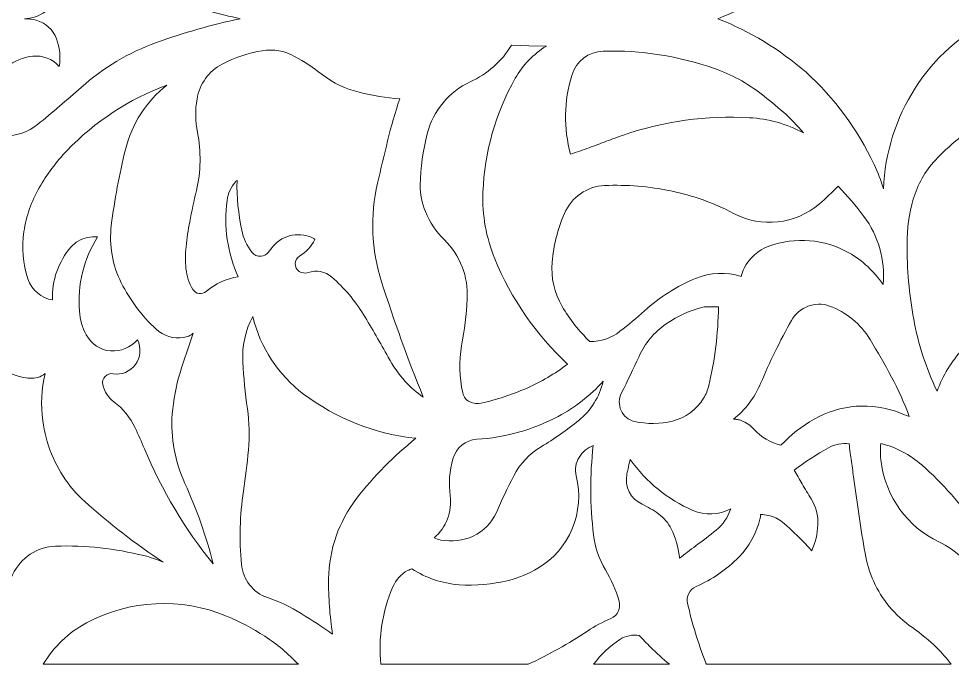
# Model space of a CAD drawing. Header units: millimetres. Extents: x -1200 to 1200, y -590 to 590.
# Drawn here: x -361 to 492, y -590 to 0 of the extents above; entities that cross this region are included whole.
import ezdxf

# ---------------------------------------------------------------- set-up
doc = ezdxf.new("R2010")
doc.units = ezdxf.units.MM
doc.header["$MEASUREMENT"] = 0
doc.layers.add('Layer 1', color=7, linetype='Continuous')

msp = doc.modelspace()

# ---------------------------------------------------------------- linework, layer by layer
at = {"layer": 'Layer 1', "color": 250, "lineweight": 20}
for points, knots in [([(529.9683, -0.0298), (500.8623, 13.8227), (476.1005, 35.7768), (458.4974, 63.3215), (440.9187, 90.8284), (430.8813, 122.7099), (429.4342, 155.5813), (427.2499, 147.8913), (424.4385, 140.3994), (421.0273, 133.1967), (405.8625, 101.1676), (384.6861, 72.5198), (358.7312, 48.9065), (334.7252, 28.0523), (307.4517, 11.5035), (278.0826, -0.0298), (307.4517, -11.5599), (334.7221, -28.1087), (358.7312, -48.9628), (384.6893, -72.573), (405.8625, -101.2238), (421.0273, -133.253), (424.4385, -140.4558), (427.2499, -147.9445), (429.4342, -155.6376), (430.8783, -122.7663), (440.9219, -90.8879), (458.4974, -63.3778), (476.0944, -35.8268), (500.8623, -13.8791), (529.9683, -0.0298)], [0, 0, 0, 0, 0.1, 0.1, 0.1, 0.2, 0.2, 0.2, 0.3, 0.3, 0.3, 0.4, 0.4, 0.4, 0.5, 0.5, 0.5, 0.6, 0.6, 0.6, 0.7, 0.7, 0.7, 0.8, 0.8, 0.8, 0.9, 0.9, 0.9, 1, 1, 1, 1]), ([(-355.4631, -0.0298), (-348.598, 0.052), (-341.9289, 2.2926), (-336.3457, 6.3906), (-330.735, 10.5136), (-326.6417, 16.4499), (-324.7265, 23.2567), (-322.8879, 29.8624), (-322.5025, 36.8044), (-323.5977, 43.5829), (-332.1301, 34.2684), (-345.3736, 31.3018), (-356.9131, 36.1067), (-377.9947, 44.884), (-391.6299, 66.1309), (-391.2108, 89.4928), (-391.067, 97.5253), (-385.4655, 104.3666), (-377.7866, 105.9003), (-367.4982, 107.9555), (-356.8276, 105.784), (-348.0749, 99.8602), (-335.5778, 91.4067), (-323.8883, 81.7527), (-313.1655, 71.0334), (-292.6683, 50.5406), (-268.2523, 34.6612), (-241.453, 24.3944), (-232.5658, 20.991), (-223.593, 17.8358), (-214.5375, 14.9384), (-196.0288, 9.0146), (-177.251, 4.0179), (-158.2683, -0.0298), (-184.2415, -5.567), (-209.8293, -12.8483), (-234.8694, -21.8361), (-260.1146, -30.893), (-283.4447, -44.7832), (-303.642, -62.7839), (-316.7052, -74.4239), (-330.013, -85.7687), (-343.5563, -96.8148), (-351.9664, -103.675), (-362.5025, -107.2105), (-373.2344, -106.7799), (-383.275, -106.3808), (-391.2566, -97.9619), (-391.4066, -87.6417), (-391.6421, -70.9011), (-384.3947, -54.9588), (-371.7538, -44.3872), (-364.9193, -38.674), (-356.5889, -35.1574), (-347.818, -34.2869), (-338.7748, -33.3851), (-329.8264, -36.845), (-323.5977, -43.6393), (-322.221, -35.1292), (-323.1081, -26.4022), (-326.1644, -18.3698), (-329.343, -10.02), (-336.2172, -3.7506), (-344.6639, -1.5036), (-348.1943, -0.564), (-351.8194, -0.0705), (-355.4631, -0.0298)], [0, 0, 0, 0, 0.04545455, 0.04545455, 0.04545455, 0.09090909, 0.09090909, 0.09090909, 0.13636364, 0.13636364, 0.13636364, 0.18181818, 0.18181818, 0.18181818, 0.22727273, 0.22727273, 0.22727273, 0.27272727, 0.27272727, 0.27272727, 0.31818182, 0.31818182, 0.31818182, 0.36363636, 0.36363636, 0.36363636, 0.40909091, 0.40909091, 0.40909091, 0.45454545, 0.45454545, 0.45454545, 0.5, 0.5, 0.5, 0.54545455, 0.54545455, 0.54545455, 0.59090909, 0.59090909, 0.59090909, 0.63636364, 0.63636364, 0.63636364, 0.68181818, 0.68181818, 0.68181818, 0.72727273, 0.72727273, 0.72727273, 0.77272727, 0.77272727, 0.77272727, 0.81818182, 0.81818182, 0.81818182, 0.86363636, 0.86363636, 0.86363636, 0.90909091, 0.90909091, 0.90909091, 0.95454545, 0.95454545, 0.95454545, 1, 1, 1, 1]), ([(140.923, -315.6513), (129.264, -324.5354), (116.6201, -331.977), (103.2663, -337.8254), (89.9309, -343.6643), (76.0907, -348.2241), (61.9355, -351.4421), (58.4602, -352.234), (54.8288, -351.8223), (51.6043, -350.2731), (48.3003, -348.6829), (45.8865, -345.6253), (45.0544, -341.9798), (41.8269, -327.8413), (41.4904, -313.1656), (44.0602, -298.8856), (46.6054, -284.7409), (48.2912, -270.4517), (49.1049, -256.0932), (50.2522, -235.8173), (42.659, -216.0662), (28.3233, -202.0786), (20.88, -194.8129), (14.945, -186.0671), (10.8854, -176.3786), (7.67, -168.6982), (6.0823, -160.3986), (6.2352, -152.0394), (6.5228, -136.2008), (8.6552, -120.4501), (12.5893, -105.1301), (18.0105, -84.0057), (32.5144, -66.5581), (51.9714, -57.7338), (67.5034, -50.6912), (80.6276, -39.0542), (89.6679, -24.2936), (89.6679, -24.2936), (105.57, -24.6958), (105.57, -24.6958), (105.57, -24.6958), (121.4752, -25.0981), (121.4752, -25.0981), (109.7459, -32.2631), (99.9806, -42.3665), (93.0943, -54.4686), (75.0445, -86.1866), (64.8847, -121.968), (63.5172, -158.6796), (62.7402, -179.4678), (66.4113, -200.1679), (74.2705, -219.3376), (89.3405, -256.0838), (112.0893, -288.9614), (140.923, -315.6513)], [0, 0, 0, 0, 0.05555556, 0.05555556, 0.05555556, 0.11111111, 0.11111111, 0.11111111, 0.16666667, 0.16666667, 0.16666667, 0.22222222, 0.22222222, 0.22222222, 0.27777778, 0.27777778, 0.27777778, 0.33333333, 0.33333333, 0.33333333, 0.38888889, 0.38888889, 0.38888889, 0.44444444, 0.44444444, 0.44444444, 0.5, 0.5, 0.5, 0.55555556, 0.55555556, 0.55555556, 0.61111111, 0.61111111, 0.61111111, 0.66666667, 0.66666667, 0.66666667, 0.72222222, 0.72222222, 0.72222222, 0.77777778, 0.77777778, 0.77777778, 0.83333333, 0.83333333, 0.83333333, 0.88888889, 0.88888889, 0.88888889, 0.94444444, 0.94444444, 0.94444444, 1, 1, 1, 1]), ([(-12.5854, -73.3618), (-25, -72.2367), (-37.3227, -70.2066), (-49.4559, -67.2934), (-61.7052, -64.3489), (-73.2294, -58.8179), (-83.2884, -51.0558), (-91.2976, -44.8774), (-99.7442, -39.3245), (-108.5641, -34.4441), (-117.6074, -29.4349), (-127.9967, -27.6216), (-138.1443, -29.2777), (-150.9198, -31.3644), (-163.2946, -35.4969), (-174.8189, -41.5337), (-186.9092, -47.866), (-195.4078, -59.6381), (-197.7819, -73.3618), (-199.5348, -83.4903), (-199.4033, -93.8639), (-197.3902, -103.9391), (-193.8812, -121.5092), (-194.1932, -139.667), (-198.305, -157.102), (-200.5322, -166.5549), (-202.5787, -176.0517), (-204.4419, -185.5894), (-205.9165, -193.1286), (-207.0422, -200.7304), (-207.8193, -208.3764), (-208.4678, -215.048), (-208.474, -221.7668), (-207.8438, -228.4385), (-207.2044, -235.1856), (-205.0292, -241.6813), (-201.4927, -247.4071), (-200.2384, -249.4373), (-198.1887, -250.8105), (-195.8729, -251.1751), (-193.56, -251.5397), (-191.2136, -250.8703), (-189.4238, -249.3178), (-181.0873, -242.1181), (-170.9489, -237.4608), (-160.165, -235.8802), (-169.97, -214.1366), (-173.5004, -189.9514), (-170.3431, -166.2092), (-169.4836, -159.7355), (-166.7088, -153.686), (-162.3982, -148.881), (-162.0526, -148.4977), (-161.664, -148.1614), (-161.2356, -147.8754), (-161.4744, -163.1766), (-160.0242, -178.4559), (-156.9129, -193.4208), (-155.3895, -200.7462), (-152.2078, -207.5939), (-147.6189, -213.4139), (-145.5967, -215.9813), (-142.4915, -217.3829), (-139.2824, -217.1787), (-136.7248, -216.9901), (-134.3538, -215.7205), (-132.7385, -213.6716), (-131.1905, -211.7075), (-129.6242, -209.7591), (-128.0395, -207.8263), (-123.6066, -202.6003), (-117.5523, -199.1026), (-110.9044, -197.9272), (-107.3313, -197.3521), (-103.6938, -197.3176), (-100.1084, -197.8204), (-96.4953, -198.3263), (-93.0444, -199.6808), (-90.0218, -201.7769), (-93.1729, -208.1594), (-98.0738, -213.4578), (-104.119, -217.0153), (-106.5206, -218.4325), (-108.0288, -221.0346), (-108.096, -223.8818), (-108.1664, -226.7259), (-106.8112, -229.3876), (-104.4799, -230.9275), (-102.002, -232.5553), (-98.9458, -232.945), (-96.1557, -231.9834), (-88.7277, -229.4253), (-80.532, -231.0437), (-74.5511, -236.2447), (-63.2776, -246.0526), (-53.5278, -257.5765), (-45.6378, -270.4108), (-37.7939, -283.1696), (-30.2712, -296.1391), (-23.0848, -309.3033), (-18.7163, -317.3043), (-13.4695, -324.7617), (-7.4489, -331.537), (-2.6031, -336.9894), (2.9068, -341.7756), (8.9427, -345.7823), (-5.081, -311.1731), (-17.7862, -276.014), (-29.1453, -240.3897), (-38.4179, -211.3083), (-39.6723, -180.1434), (-32.7797, -150.3706), (-29.7847, -137.4358), (-26.7192, -124.5166), (-23.5865, -111.6164), (-20.4538, -98.7098), (-16.7827, -85.9478), (-12.5854, -73.3618)], [0, 0, 0, 0, 0.02564103, 0.02564103, 0.02564103, 0.05128205, 0.05128205, 0.05128205, 0.07692308, 0.07692308, 0.07692308, 0.1025641, 0.1025641, 0.1025641, 0.12820513, 0.12820513, 0.12820513, 0.15384615, 0.15384615, 0.15384615, 0.17948718, 0.17948718, 0.17948718, 0.20512821, 0.20512821, 0.20512821, 0.23076923, 0.23076923, 0.23076923, 0.25641026, 0.25641026, 0.25641026, 0.28205128, 0.28205128, 0.28205128, 0.30769231, 0.30769231, 0.30769231, 0.33333333, 0.33333333, 0.33333333, 0.35897436, 0.35897436, 0.35897436, 0.38461538, 0.38461538, 0.38461538, 0.41025641, 0.41025641, 0.41025641, 0.43589744, 0.43589744, 0.43589744, 0.46153846, 0.46153846, 0.46153846, 0.48717949, 0.48717949, 0.48717949, 0.51282051, 0.51282051, 0.51282051, 0.53846154, 0.53846154, 0.53846154, 0.56410256, 0.56410256, 0.56410256, 0.58974359, 0.58974359, 0.58974359, 0.61538462, 0.61538462, 0.61538462, 0.64102564, 0.64102564, 0.64102564, 0.66666667, 0.66666667, 0.66666667, 0.69230769, 0.69230769, 0.69230769, 0.71794872, 0.71794872, 0.71794872, 0.74358974, 0.74358974, 0.74358974, 0.76923077, 0.76923077, 0.76923077, 0.79487179, 0.79487179, 0.79487179, 0.82051282, 0.82051282, 0.82051282, 0.84615385, 0.84615385, 0.84615385, 0.87179487, 0.87179487, 0.87179487, 0.8974359, 0.8974359, 0.8974359, 0.92307692, 0.92307692, 0.92307692, 0.94871795, 0.94871795, 0.94871795, 0.97435897, 0.97435897, 0.97435897, 1, 1, 1, 1]), ([(143.5662, -123.8504), (137.056, -100.2496), (137.4354, -75.197), (144.6461, -51.8162), (148.6232, -38.916), (160.1414, -30.0287), (173.3085, -29.6799), (207.8538, -28.7749), (242.2952, -34.155), (275.0233, -45.5625), (290.3901, -50.9174), (304.8269, -58.774), (317.7737, -68.8207), (324.6846, -74.1851), (331.4394, -79.76), (338.0261, -85.5361), (344.622, -91.3247), (350.7619, -97.6382), (356.3878, -104.4167), (341.067, -96.1989), (324.2135, -91.4567), (306.9561, -90.5171), (267.9412, -88.3833), (228.8987, -93.7571), (191.8049, -106.3588), (186.5705, -108.1973), (181.3606, -110.111), (176.1782, -112.1003), (170.9895, -114.0959), (165.7949, -116.0694), (160.5942, -118.021), (154.9437, -120.0416), (149.2687, -121.9838), (143.5662, -123.8504)], [0, 0, 0, 0, 0.09090909, 0.09090909, 0.09090909, 0.18181818, 0.18181818, 0.18181818, 0.27272727, 0.27272727, 0.27272727, 0.36363636, 0.36363636, 0.36363636, 0.45454545, 0.45454545, 0.45454545, 0.54545455, 0.54545455, 0.54545455, 0.63636364, 0.63636364, 0.63636364, 0.72727273, 0.72727273, 0.72727273, 0.81818182, 0.81818182, 0.81818182, 0.90909091, 0.90909091, 0.90909091, 1, 1, 1, 1]), ([(-182.9872, -498.2351), (-208.829, -466.5516), (-230.0022, -431.1253), (-245.8217, -393.119), (-248.5047, -386.6736), (-251.3345, -380.291), (-254.3111, -373.9838), (-258.7808, -364.509), (-265.456, -356.3225), (-273.7498, -350.138), (-278.8221, -346.3606), (-282.3892, -340.8171), (-283.7904, -334.5445), (-284.3992, -331.8324), (-283.6466, -328.9884), (-281.7835, -326.9646), (-279.9234, -324.9439), (-277.1793, -324.0169), (-274.5085, -324.4883), (-266.692, -325.8647), (-258.7899, -322.5995), (-254.0818, -316.0441), (-249.3735, -309.4918), (-248.6148, -300.8687), (-252.1972, -293.5999), (-258.481, -300.5449), (-267.4874, -304.2061), (-276.6959, -303.5681), (-286.0266, -302.9239), (-294.403, -297.4464), (-298.9337, -289.0431), (-302.5407, -282.3431), (-304.7066, -274.9267), (-305.2818, -267.2933), (-307.0837, -243.4286), (-301.2466, -219.5984), (-288.6699, -199.4483), (-294.8344, -198.8888), (-301.0202, -200.2276), (-306.4412, -203.2916), (-308.8366, -204.6681), (-310.9934, -206.4404), (-312.8259, -208.5397), (-324.4329, -221.836), (-330.5331, -239.2458), (-329.8232, -257.0926), (-340.2065, -255.4835), (-348.8642, -248.0702), (-352.2875, -237.8757), (-356.9438, -223.995), (-358.2226, -209.1494), (-356.0107, -194.6464), (-353.8508, -180.4797), (-349.0814, -166.8597), (-341.9595, -154.5251), (-334.8772, -142.2596), (-326.4092, -130.893), (-316.7296, -120.6701), (-291.0102, -93.9363), (-259.7658, -73.4592), (-225.3245, -60.7632), (-244.0503, -75.439), (-257.3918, -96.1737), (-263.1893, -119.6268), (-268.8305, -142.4419), (-273.1349, -165.5839), (-276.078, -188.9269), (-278.351, -206.9841), (-275.1785, -225.3117), (-266.9766, -241.4519), (-258.9031, -257.3408), (-248.1651, -271.6363), (-235.2518, -283.6913), (-228.4389, -290.0519), (-219.1937, -292.8896), (-210.1015, -291.4064), (-208.4894, -291.1455), (-206.9107, -290.7118), (-205.3872, -290.1116), (-203.8545, -289.5083), (-202.4412, -288.622), (-201.2205, -287.497), (-205.4668, -299.489), (-209.4713, -311.566), (-213.2342, -323.7246), (-217.0064, -335.9241), (-219.4231, -348.5195), (-220.4357, -361.2752), (-221.9226, -383.0816), (-217.9425, -404.9005), (-208.8748, -424.6736), (-198.0327, -448.3121), (-189.3657, -472.9404), (-182.9872, -498.2351)], [0, 0, 0, 0, 0.03225806, 0.03225806, 0.03225806, 0.06451613, 0.06451613, 0.06451613, 0.09677419, 0.09677419, 0.09677419, 0.12903226, 0.12903226, 0.12903226, 0.16129032, 0.16129032, 0.16129032, 0.19354839, 0.19354839, 0.19354839, 0.22580645, 0.22580645, 0.22580645, 0.25806452, 0.25806452, 0.25806452, 0.29032258, 0.29032258, 0.29032258, 0.32258065, 0.32258065, 0.32258065, 0.35483871, 0.35483871, 0.35483871, 0.38709677, 0.38709677, 0.38709677, 0.41935484, 0.41935484, 0.41935484, 0.4516129, 0.4516129, 0.4516129, 0.48387097, 0.48387097, 0.48387097, 0.51612903, 0.51612903, 0.51612903, 0.5483871, 0.5483871, 0.5483871, 0.58064516, 0.58064516, 0.58064516, 0.61290323, 0.61290323, 0.61290323, 0.64516129, 0.64516129, 0.64516129, 0.67741935, 0.67741935, 0.67741935, 0.70967742, 0.70967742, 0.70967742, 0.74193548, 0.74193548, 0.74193548, 0.77419355, 0.77419355, 0.77419355, 0.80645161, 0.80645161, 0.80645161, 0.83870968, 0.83870968, 0.83870968, 0.87096774, 0.87096774, 0.87096774, 0.90322581, 0.90322581, 0.90322581, 0.93548387, 0.93548387, 0.93548387, 0.96774194, 0.96774194, 0.96774194, 1, 1, 1, 1]), ([(478.4408, -340.3834), (468.4676, -319.567), (461.3028, -297.4464), (457.1452, -274.6438), (452.9999, -251.8947), (450.9563, -228.7905), (451.045, -205.6454), (451.097, -191.8684), (453.0366, -178.1605), (456.8056, -164.9365), (460.6082, -151.5836), (467.5222, -139.3779), (476.9418, -129.3814), (483.1949, -122.7442), (489.8305, -116.4967), (496.8118, -110.6799), (503.8206, -104.8347), (511.6156, -100.0549), (519.9491, -96.4911), (519.9644, -108.0747), (521.1177, -119.6268), (523.3877, -130.9778), (525.6547, -142.2973), (528.2949, -153.5384), (531.3082, -164.6756), (536.3958, -183.4777), (546.0998, -200.6142), (559.5024, -214.4478), (572.7889, -228.1651), (588.3484, -239.3338), (605.4558, -247.4291), (592.2459, -249.0978), (579.3236, -252.6144), (567.0405, -257.8877), (554.8004, -263.1452), (542.9762, -269.3737), (531.6784, -276.52), (520.5763, -283.5436), (510.4806, -292.1197), (501.6852, -302.0062), (491.7059, -313.2252), (483.8282, -326.2292), (478.4408, -340.3834)], [0, 0, 0, 0, 0.07142857, 0.07142857, 0.07142857, 0.14285714, 0.14285714, 0.14285714, 0.21428571, 0.21428571, 0.21428571, 0.28571429, 0.28571429, 0.28571429, 0.35714286, 0.35714286, 0.35714286, 0.42857143, 0.42857143, 0.42857143, 0.5, 0.5, 0.5, 0.57142857, 0.57142857, 0.57142857, 0.64285714, 0.64285714, 0.64285714, 0.71428571, 0.71428571, 0.71428571, 0.78571429, 0.78571429, 0.78571429, 0.85714286, 0.85714286, 0.85714286, 0.92857143, 0.92857143, 0.92857143, 1, 1, 1, 1]), ([(161.3161, -295.1492), (151.3949, -285.6963), (142.8136, -274.8543), (135.8323, -262.944), (128.7104, -250.7979), (125.5318, -236.628), (126.7524, -222.5022), (128.074, -207.2135), (131.8399, -192.2486), (137.8881, -178.2107), (144.386, -163.1357), (158.6821, -153.1612), (174.7189, -152.495), (195.0201, -151.659), (215.3521, -153.309), (235.2712, -157.41), (255.2176, -161.5142), (274.5186, -168.4436), (292.6111, -178.0001), (318.0796, -191.4409), (348.862, -188.0344), (370.9317, -169.2984), (376.9004, -164.2325), (382.5876, -158.8336), (387.9719, -153.1173), (396.4828, -161.7845), (404.4124, -171.0362), (411.7026, -180.8096), (424.9065, -198.4992), (431.1322, -220.6669), (429.1436, -242.8629), (420.9845, -230.9777), (410.3535, -221.1131), (398.0125, -213.9826), (375.5329, -201.3998), (348.9324, -199.2063), (324.7917, -207.9583), (315.0815, -211.4781), (307.0172, -218.6054), (302.1867, -227.9483), (300.9416, -230.3586), (300.0665, -232.9544), (299.5985, -235.6444), (285.8716, -231.3172), (271.1259, -231.9488), (257.7996, -237.4388), (240.7258, -244.472), (224.9491, -254.4402), (211.1395, -266.9257), (203.9013, -273.4716), (196.4336, -279.7442), (188.7487, -285.734), (180.8619, -291.8809), (171.219, -295.19), (161.3161, -295.1492)], [0, 0, 0, 0, 0.05555556, 0.05555556, 0.05555556, 0.11111111, 0.11111111, 0.11111111, 0.16666667, 0.16666667, 0.16666667, 0.22222222, 0.22222222, 0.22222222, 0.27777778, 0.27777778, 0.27777778, 0.33333333, 0.33333333, 0.33333333, 0.38888889, 0.38888889, 0.38888889, 0.44444444, 0.44444444, 0.44444444, 0.5, 0.5, 0.5, 0.55555556, 0.55555556, 0.55555556, 0.61111111, 0.61111111, 0.61111111, 0.66666667, 0.66666667, 0.66666667, 0.72222222, 0.72222222, 0.72222222, 0.77777778, 0.77777778, 0.77777778, 0.83333333, 0.83333333, 0.83333333, 0.88888889, 0.88888889, 0.88888889, 0.94444444, 0.94444444, 0.94444444, 1, 1, 1, 1]), ([(278.7189, -263.406), (278.4773, -287.6353), (275.519, -311.7608), (269.9052, -335.2956), (268.9292, -339.3904), (267.3324, -343.3061), (265.1725, -346.8917), (258.7204, -357.3565), (248.5392, -364.8233), (236.8129, -367.7018), (225.3713, -370.5113), (213.4585, -370.637), (201.9647, -368.0726), (196.5957, -366.8848), (192.0802, -363.1859), (189.7521, -358.0792), (187.4239, -352.9694), (187.5709, -347.0016), (190.1192, -342.0081), (195.733, -331.0248), (201.0776, -319.9001), (206.1499, -308.6403), (211.577, -296.5885), (220.149, -286.3059), (230.9025, -278.9366), (241.5396, -271.6489), (253.3607, -266.36), (265.7997, -263.3211), (265.7997, -263.3211), (272.2609, -263.362), (272.2609, -263.362), (272.2609, -263.362), (278.7189, -263.406), (278.7189, -263.406)], [0, 0, 0, 0, 0.09090909, 0.09090909, 0.09090909, 0.18181818, 0.18181818, 0.18181818, 0.27272727, 0.27272727, 0.27272727, 0.36363636, 0.36363636, 0.36363636, 0.45454545, 0.45454545, 0.45454545, 0.54545455, 0.54545455, 0.54545455, 0.63636364, 0.63636364, 0.63636364, 0.72727273, 0.72727273, 0.72727273, 0.81818182, 0.81818182, 0.81818182, 0.90909091, 0.90909091, 0.90909091, 1, 1, 1, 1]), ([(453.0733, -363.607), (450.225, -362.4758), (447.3739, -361.3538), (444.5195, -360.2382), (418.8033, -350.1914), (390.1011, -352.3252), (366.0705, -366.0897), (354.9776, -372.466), (344.8116, -380.401), (335.8602, -389.6716), (326.3947, -387.588), (317.7829, -382.5537), (311.2024, -375.2598), (307.9993, -371.7149), (304.0283, -368.9966), (299.6077, -367.331), (298.4514, -366.8942), (297.2581, -366.5611), (296.0437, -366.3379), (294.8291, -366.1148), (293.5932, -366.0299), (292.3572, -366.0897), (303.2727, -357.5513), (311.8479, -346.2663), (317.2628, -333.3189), (325.5076, -313.6118), (334.8995, -294.4327), (345.3897, -275.8851), (352.3955, -263.4845), (367.0005, -257.9379), (380.186, -262.6424), (395.6017, -268.1481), (408.7077, -278.9429), (417.2981, -293.1976), (424.0866, -304.47), (430.6305, -315.8996), (436.9203, -327.4737), (443.2163, -339.0635), (448.619, -351.1467), (453.0733, -363.607)], [0, 0, 0, 0, 0.07692308, 0.07692308, 0.07692308, 0.15384615, 0.15384615, 0.15384615, 0.23076923, 0.23076923, 0.23076923, 0.30769231, 0.30769231, 0.30769231, 0.38461538, 0.38461538, 0.38461538, 0.46153846, 0.46153846, 0.46153846, 0.53846154, 0.53846154, 0.53846154, 0.61538462, 0.61538462, 0.61538462, 0.69230769, 0.69230769, 0.69230769, 0.76923077, 0.76923077, 0.76923077, 0.84615385, 0.84615385, 0.84615385, 0.92307692, 0.92307692, 0.92307692, 1, 1, 1, 1]), ([(-73.8933, -562.4191), (-83.3098, -555.9233), (-92.8732, -549.6602), (-102.5772, -543.6296), (-112.3149, -537.5832), (-122.6796, -532.684), (-133.4881, -529.0292), (-146.5634, -524.6075), (-155.8666, -512.6532), (-157.2067, -498.5776), (-159.3176, -476.3376), (-158.7057, -453.9121), (-155.3925, -431.8292), (-153.5172, -419.3532), (-151.9936, -406.8237), (-150.825, -394.2597), (-149.6472, -381.6485), (-149.9622, -368.9431), (-151.7641, -356.4106), (-153.7925, -342.2972), (-155.1814, -328.096), (-155.931, -313.8506), (-156.6957, -299.3476), (-153.566, -284.898), (-146.8969, -272.0921), (-139.9186, -300.5858), (-123.4872, -325.6699), (-100.4081, -343.0263), (-70.3018, -365.6654), (-34.8784, -379.6405), (2.2398, -383.5089), (-17.8933, -399.5173), (-36.0745, -417.9517), (-51.9215, -438.4224), (-68.145, -459.3834), (-77.1423, -485.2625), (-77.5094, -512.0404), (-77.7389, -528.9098), (-76.5305, -545.7665), (-73.8933, -562.4191)], [0, 0, 0, 0, 0.07692308, 0.07692308, 0.07692308, 0.15384615, 0.15384615, 0.15384615, 0.23076923, 0.23076923, 0.23076923, 0.30769231, 0.30769231, 0.30769231, 0.38461538, 0.38461538, 0.38461538, 0.46153846, 0.46153846, 0.46153846, 0.53846154, 0.53846154, 0.53846154, 0.61538462, 0.61538462, 0.61538462, 0.69230769, 0.69230769, 0.69230769, 0.76923077, 0.76923077, 0.76923077, 0.84615385, 0.84615385, 0.84615385, 0.92307692, 0.92307692, 0.92307692, 1, 1, 1, 1]), ([(-373.3324, -590.0266), (-375.5074, -587.8456), (-377.6429, -585.6206), (-379.7323, -583.3517), (-396.4819, -565.1751), (-414.7397, -548.5383), (-434.3007, -533.6174), (-441.9213, -527.8067), (-448.2418, -520.3808), (-452.8337, -511.8487), (-457.9672, -502.3141), (-455.7339, -490.3629), (-447.5412, -483.4429), (-431.3423, -469.7759), (-421.7791, -449.5346), (-421.3569, -428.0048), (-420.953, -407.468), (-420.3228, -386.9375), (-419.4631, -366.4165), (-419.2705, -361.7812), (-418.992, -357.1459), (-418.6341, -352.52), (-417.0617, -332.285), (-407.5075, -313.5709), (-392.205, -300.7241), (-389.7179, -306.6604), (-385.8233, -311.8582), (-380.8735, -315.8462), (-375.9725, -319.7932), (-370.5514, -323.0018), (-364.7725, -325.3713), (-360.2416, -327.2286), (-355.4539, -328.3348), (-350.5836, -328.6459), (-345.5939, -328.9665), (-340.6592, -327.4705), (-336.6394, -324.416), (-339.9832, -338.5135), (-340.6959, -353.1266), (-338.7349, -367.4944), (-335.9081, -388.2323), (-327.9725, -407.8765), (-315.6711, -424.573), (-311.1923, -430.5534), (-306.1568, -436.0686), (-300.6348, -441.0433), (-278.0175, -461.4134), (-253.9594, -480.0238), (-228.653, -496.7297), (-234.3402, -494.222), (-240.2232, -492.2076), (-246.2408, -490.7086), (-272.6485, -484.1312), (-299.7874, -481.2086), (-326.9507, -482.0131), (-343.7858, -482.5159), (-358.9385, -492.5847), (-366.2685, -508.1593), (-373.1549, -522.788), (-376.6884, -538.8372), (-376.5966, -555.0874), (-376.5293, -566.8124), (-375.4371, -578.5028), (-373.3324, -590.0266)], [0, 0, 0, 0, 0.04761905, 0.04761905, 0.04761905, 0.0952381, 0.0952381, 0.0952381, 0.14285714, 0.14285714, 0.14285714, 0.19047619, 0.19047619, 0.19047619, 0.23809524, 0.23809524, 0.23809524, 0.28571429, 0.28571429, 0.28571429, 0.33333333, 0.33333333, 0.33333333, 0.38095238, 0.38095238, 0.38095238, 0.42857143, 0.42857143, 0.42857143, 0.47619048, 0.47619048, 0.47619048, 0.52380952, 0.52380952, 0.52380952, 0.57142857, 0.57142857, 0.57142857, 0.61904762, 0.61904762, 0.61904762, 0.66666667, 0.66666667, 0.66666667, 0.71428571, 0.71428571, 0.71428571, 0.76190476, 0.76190476, 0.76190476, 0.80952381, 0.80952381, 0.80952381, 0.85714286, 0.85714286, 0.85714286, 0.9047619, 0.9047619, 0.9047619, 0.95238095, 0.95238095, 0.95238095, 1, 1, 1, 1]), ([(18.867, -474.4426), (29.9752, -465.1029), (35.5523, -450.5118), (33.5852, -435.9083), (32.0616, -424.5824), (32.9183, -413.0492), (36.0938, -402.0942), (38.9879, -392.1039), (47.6732, -385.0394), (57.8024, -384.4266), (83.794, -382.8553), (109.1647, -375.706), (132.2959, -363.4279), (147.7024, -355.2541), (161.6037, -344.3902), (173.3819, -331.317), (170.0596, -345.5246), (162.1758, -358.1799), (151.0125, -367.2336), (140.1367, -376.0517), (128.6554, -384.0495), (116.6598, -391.1674), (106.0288, -397.4777), (97.3466, -406.7295), (91.6104, -417.8793), (85.9815, -428.8124), (80.698, -439.9245), (75.7604, -451.2033), (71.5478, -460.8384), (64.022, -468.5471), (54.633, -472.8524), (45.342, -477.117), (34.9955, -478.3614), (24.9948, -476.4224), (22.8838, -476.0107), (20.828, -475.3477), (18.867, -474.4426)], [0, 0, 0, 0, 0.08333333, 0.08333333, 0.08333333, 0.16666667, 0.16666667, 0.16666667, 0.25, 0.25, 0.25, 0.33333333, 0.33333333, 0.33333333, 0.41666667, 0.41666667, 0.41666667, 0.5, 0.5, 0.5, 0.58333333, 0.58333333, 0.58333333, 0.66666667, 0.66666667, 0.66666667, 0.75, 0.75, 0.75, 0.83333333, 0.83333333, 0.83333333, 0.91666667, 0.91666667, 0.91666667, 1, 1, 1, 1]), ([(-29.699, -590.0266), (-32.2719, -565.8665), (-28.4967, -541.4267), (-18.7804, -519.2652), (-15.9904, -512.9046), (-11.2485, -507.6533), (-5.286, -504.316), (-4.0623, -503.6308), (-2.7469, -503.1375), (-1.3824, -502.8515), (11.638, -511.1353), (26.402, -516.0786), (41.6739, -517.2665), (56.8235, -518.4418), (72.0556, -517.1157), (86.7952, -513.332), (96.1963, -510.9217), (105.2334, -507.2103), (113.6618, -502.2984), (142.5811, -485.4353), (156.9505, -450.8293), (148.7241, -417.7317), (147.2985, -411.9807), (148.2806, -405.8778), (151.4286, -400.9032), (154.5184, -396.029), (159.0002, -392.2453), (164.2561, -390.0801), (161.1937, -417.2163), (161.2885, -444.6258), (164.5467, -471.74), (165.9051, -483.0375), (169.6129, -493.9015), (175.4255, -503.5931), (180.7822, -512.5275), (184.9827, -522.1437), (187.9196, -532.1938), (189.8163, -538.6769), (186.5949, -545.5874), (180.4947, -548.1486), (172.9628, -551.3069), (165.7368, -555.1785), (158.9084, -559.7133), (141.6389, -571.1868), (123.5554, -581.3185), (104.8143, -590.0266), (104.8143, -590.0266), (-29.699, -590.0266), (-29.699, -590.0266)], [0, 0, 0, 0, 0.0625, 0.0625, 0.0625, 0.125, 0.125, 0.125, 0.1875, 0.1875, 0.1875, 0.25, 0.25, 0.25, 0.3125, 0.3125, 0.3125, 0.375, 0.375, 0.375, 0.4375, 0.4375, 0.4375, 0.5, 0.5, 0.5, 0.5625, 0.5625, 0.5625, 0.625, 0.625, 0.625, 0.6875, 0.6875, 0.6875, 0.75, 0.75, 0.75, 0.8125, 0.8125, 0.8125, 0.875, 0.875, 0.875, 0.9375, 0.9375, 0.9375, 1, 1, 1, 1]), ([(491.3939, -590.0266), (491.3939, -590.0266), (267.7484, -590.0266), (267.7484, -590.0266), (267.4516, -589.4043), (267.1763, -588.7664), (266.9285, -588.1221), (260.1645, -570.6714), (254.673, -552.7274), (250.5002, -534.4407), (249.0317, -528.0172), (252.3112, -521.4398), (258.237, -518.8975), (272.9399, -512.6029), (286.2846, -503.4014), (297.5243, -491.8116), (306.7542, -482.2896), (313.3653, -470.4358), (316.6815, -457.4381), (317.0364, -456.0554), (317.1588, -454.6224), (317.0517, -453.1988), (321.9252, -453.1517), (326.7527, -454.1792), (331.21, -456.2062), (333.3698, -457.2276), (335.3921, -458.5286), (337.2307, -460.0778), (346.7542, -468.1135), (355.6782, -476.8781), (363.9168, -486.2932), (367.2851, -478.8013), (369.2124, -470.7123), (369.5948, -462.4662), (369.9802, -454.1007), (367.8296, -445.82), (363.4334, -438.7649), (360.6158, -434.2459), (357.8471, -429.6955), (355.1274, -425.1136), (353.913, -423.0144), (352.7014, -420.912), (351.4992, -418.8033), (350.303, -416.7072), (349.0732, -414.63), (347.8067, -412.5779), (357.841, -405.1111), (368.3251, -398.3043), (379.1978, -392.1951), (384.9585, -388.9582), (391.5787, -387.6949), (398.0859, -388.5874), (398.7711, -393.9612), (399.4931, -399.3319), (400.2518, -404.6931), (401.0105, -410.0575), (401.754, -415.4219), (402.482, -420.7894), (405.4403, -443.416), (408.8301, -465.9796), (412.6541, -488.468), (415.7043, -506.3963), (423.3493, -523.1588), (434.8155, -537.0333), (440.98, -544.4938), (448.1081, -551.0492), (456.004, -556.5205), (463.8756, -561.9759), (471.2944, -568.0945), (478.1777, -574.8133), (482.9196, -579.568), (487.3341, -584.6496), (491.3939, -590.0266)], [0, 0, 0, 0, 0.04166667, 0.04166667, 0.04166667, 0.08333333, 0.08333333, 0.08333333, 0.125, 0.125, 0.125, 0.16666667, 0.16666667, 0.16666667, 0.20833333, 0.20833333, 0.20833333, 0.25, 0.25, 0.25, 0.29166667, 0.29166667, 0.29166667, 0.33333333, 0.33333333, 0.33333333, 0.375, 0.375, 0.375, 0.41666667, 0.41666667, 0.41666667, 0.45833333, 0.45833333, 0.45833333, 0.5, 0.5, 0.5, 0.54166667, 0.54166667, 0.54166667, 0.58333333, 0.58333333, 0.58333333, 0.625, 0.625, 0.625, 0.66666667, 0.66666667, 0.66666667, 0.70833333, 0.70833333, 0.70833333, 0.75, 0.75, 0.75, 0.79166667, 0.79166667, 0.79166667, 0.83333333, 0.83333333, 0.83333333, 0.875, 0.875, 0.875, 0.91666667, 0.91666667, 0.91666667, 0.95833333, 0.95833333, 0.95833333, 1, 1, 1, 1]), ([(622.2911, -590.0266), (622.2911, -590.0266), (557.4773, -590.0266), (557.4773, -590.0266), (557.0489, -589.5834), (556.6206, -589.1404), (556.1923, -588.7004), (541.3212, -573.3929), (530.2833, -554.6003), (524.0272, -533.9536), (523.0481, -530.7167), (522.0202, -527.4956), (520.9464, -524.2933), (519.8726, -521.0847), (518.6122, -517.9485), (517.1681, -514.897), (509.263, -498.609), (496.1784, -485.6019), (480.0683, -478.0314), (451.5008, -464.6063), (431.6033, -437.068), (427.3356, -405.0953), (426.5921, -399.5079), (426.5003, -393.8481), (427.0634, -388.2386), (440.9219, -391.5697), (453.7923, -398.3043), (464.57, -407.8545), (483.6813, -424.7899), (500.749, -444.0256), (515.3969, -465.1406), (522.4944, -475.3665), (529.494, -485.6616), (536.3988, -496.0226), (543.3067, -506.39), (550.6, -516.4777), (558.2696, -526.2637), (567.6953, -538.1269), (577.6563, -549.5282), (588.122, -560.4298), (598.6062, -571.3502), (610.0417, -581.2557), (622.2911, -590.0266)], [0, 0, 0, 0, 0.07142857, 0.07142857, 0.07142857, 0.14285714, 0.14285714, 0.14285714, 0.21428571, 0.21428571, 0.21428571, 0.28571429, 0.28571429, 0.28571429, 0.35714286, 0.35714286, 0.35714286, 0.42857143, 0.42857143, 0.42857143, 0.5, 0.5, 0.5, 0.57142857, 0.57142857, 0.57142857, 0.64285714, 0.64285714, 0.64285714, 0.71428571, 0.71428571, 0.71428571, 0.78571429, 0.78571429, 0.78571429, 0.85714286, 0.85714286, 0.85714286, 0.92857143, 0.92857143, 0.92857143, 1, 1, 1, 1]), ([(198.0397, -402.7981), (196.966, -407.2323), (195.9808, -411.6917), (195.0875, -416.1729), (192.8267, -427.5459), (198.5507, -439.0006), (208.8787, -443.7176), (214.2416, -446.1752), (219.3567, -449.1763), (224.1384, -452.6772), (228.9782, -456.2219), (232.9185, -460.9107), (235.6259, -466.3442), (239.5877, -474.3012), (242.1085, -482.937), (243.06, -491.821), (243.1029, -492.239), (243.0783, -492.6632), (242.9835, -493.0749), (245.4953, -491.2271), (247.9885, -489.3479), (250.4635, -487.4466), (252.9477, -485.5359), (255.447, -483.6535), (257.9648, -481.7899), (264.2975, -477.1986), (270.514, -472.4407), (276.605, -467.5163), (282.8307, -462.4851), (287.4654, -455.672), (289.9221, -447.9349), (279.1381, -453.6388), (266.442, -454.151), (255.2543, -449.3365), (232.3984, -439.4971), (212.6049, -423.3914), (198.0397, -402.7981)], [0, 0, 0, 0, 0.08333333, 0.08333333, 0.08333333, 0.16666667, 0.16666667, 0.16666667, 0.25, 0.25, 0.25, 0.33333333, 0.33333333, 0.33333333, 0.41666667, 0.41666667, 0.41666667, 0.5, 0.5, 0.5, 0.58333333, 0.58333333, 0.58333333, 0.66666667, 0.66666667, 0.66666667, 0.75, 0.75, 0.75, 0.83333333, 0.83333333, 0.83333333, 0.91666667, 0.91666667, 0.91666667, 1, 1, 1, 1]), ([(-338.2853, -590.0266), (-328.7219, -573.9869), (-315.0838, -560.9137), (-298.845, -552.2182), (-259.1602, -530.965), (-212.3562, -528.674), (-170.8694, -545.9268), (-158.6506, -551.0115), (-146.8969, -557.2118), (-135.752, -564.446), (-124.5917, -571.6959), (-114.3094, -580.2846), (-105.1255, -590.0266), (-105.1255, -590.0266), (-338.2853, -590.0266), (-338.2853, -590.0266)], [0, 0, 0, 0, 0.2, 0.2, 0.2, 0.4, 0.4, 0.4, 0.6, 0.6, 0.6, 0.8, 0.8, 0.8, 1, 1, 1, 1]), ([(233.8394, -590.0266), (233.8394, -590.0266), (164.617, -590.0266), (164.617, -590.0266), (171.2496, -581.1362), (179.3413, -573.4998), (188.5222, -567.4598), (193.8026, -563.9871), (200.1445, -562.6233), (206.3395, -563.6289), (209.7293, -567.2869), (213.2076, -570.8601), (216.7717, -574.3452), (222.3181, -579.7315), (228.0084, -584.9608), (233.8394, -590.0266)], [0, 0, 0, 0, 0.2, 0.2, 0.2, 0.4, 0.4, 0.4, 0.6, 0.6, 0.6, 0.8, 0.8, 0.8, 1, 1, 1, 1])]:
    msp.add_open_spline(points, degree=3, knots=knots, dxfattribs=at)

doc.saveas('drawing.dxf')
